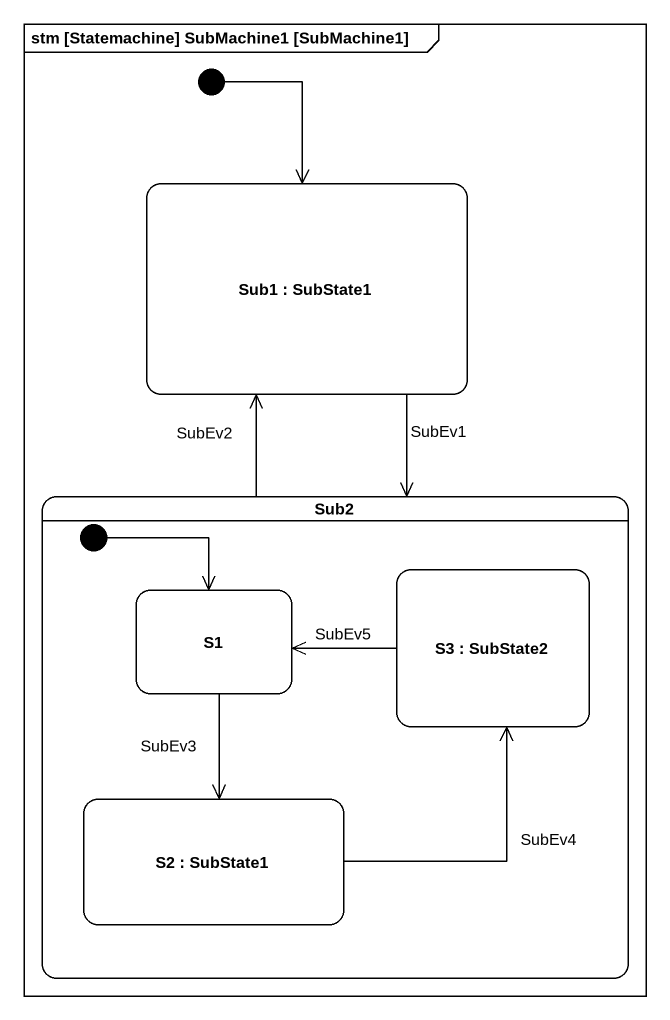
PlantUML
@startuml
mainframe stm [Statemachine] SubMachine1 [SubMachine1]
hide empty description
state "Sub1 : SubState1" as Sub1
state Sub2 {
  state "S3 : SubState2" as S3
  state S1
  state "S2 : SubState1" as S2
  [*] --> S1
}
[*] --> Sub1
Sub1 --> Sub2 : SubEv1
Sub2 -up-> Sub1 : SubEv2
S3 -left-> S1 : SubEv5
S1 --> S2 : SubEv3
S2 -up-> S3 : SubEv4
@enduml
